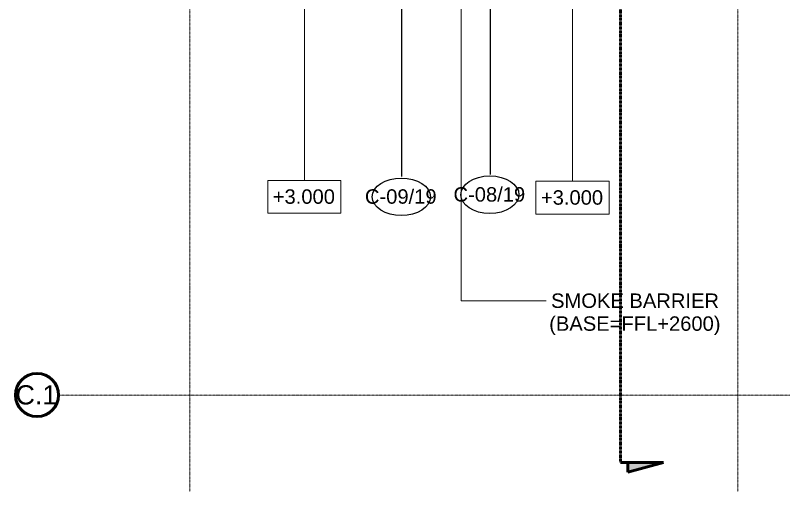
# Model space of a CAD drawing. Header units: millimetres. Extents: x -794334 to -714814, y -17806 to 22403.
# Drawn here: x -793911 to -777933, y -17806 to -7895 of the extents above; entities that cross this region are included whole.
import ezdxf

# ---------------------------------------------------------------- set-up
doc = ezdxf.new("R2010")
doc.units = ezdxf.units.MM
doc.linetypes.add('DPA_Grid _ Level 100', pattern=[10, 5.5, -1.6, 1.3, -1.6])
for name, color, linetype, lineweight in [('A-ANNO-NOTE', 3, 'Continuous', 25), ('G-ANNO-SECL', 3, 'Continuous', 9), ('G-ANNO-TEXT', 3, 'Continuous', 9), ('S-GRID', 251, 'Continuous', 9), ('S-GRID-IDEN', 3, 'Continuous', 50)]:
    doc.layers.add(name, color=color, linetype=linetype, lineweight=lineweight)
doc.styles.add('Arial', font='arial.ttf', dxfattribs={"height": 400})
doc.styles.add('Arial_2', font='arial.ttf', dxfattribs={"height": 300})

# ---------------------------------------------------------------- blocks, each defined once
blk = doc.blocks.new('Section - AEC_Section Tail - Filled-3249564-4252-01 ENLARGED CONCOURSE LEVEL - REFLECTED CEILING PLAN - SHEET 3')
at = {"layer": 'G-ANNO-SECL'}
blk.add_hatch(color=256, dxfattribs=at).paths.add_polyline_path([(0, 1.54), (-2, 1.54), (0, 9)])
at = {"layer": 'G-ANNO-SECL', "lineweight": 50}
for p, q in [((0, 9), (-2, 1.54)), ((0, 9), (0, 0)), ((0, 1.54), (0, 9)), ((-2, 1.54), (0, 1.54))]:
    blk.add_line(p, q, dxfattribs=at)
blk = doc.blocks.new('Ceiling Tags - Ceiling Tags-9510765-4252-01 ENLARGED CONCOURSE LEVEL - REFLECTED CEILING PLAN - SHEET 3')
at = {"layer": 'A-ANNO-NOTE'}
blk.add_ellipse((0, 0), major_axis=(6.05, 0), ratio=0.646436, dxfattribs=at)
blk = doc.blocks.new('Grid - 100 Scale-2291345-4252-01 ENLARGED CONCOURSE LEVEL - REFLECTED CEILING PLAN - SHEET 3')
at = {"layer": 'S-GRID-IDEN'}
blk.add_circle((0, 0), 4.5, dxfattribs=at)
blk = doc.blocks.new('*U804')
at = {"layer": 'S-GRID', "linetype": 'DPA_Grid _ Level 100'}
for p, q in [((-11400, -21385.5), (-11400, 16671.4)), ((0, -21385.5), (0, 16671.4)), ((57942.9, -19375), (-14128.9, -19375))]:
    blk.add_line(p, q, dxfattribs=at)
at = {"layer": 'S-GRID-IDEN', "xscale": 99.99999999999993, "yscale": 99.99999999999993, "zscale": 99.99999999999993, "rotation": 89.9999999999998}
blk.add_blockref('Grid - 100 Scale-2291345-4252-01 ENLARGED CONCOURSE LEVEL - REFLECTED CEILING PLAN - SHEET 3', (-14578.9, -19375), dxfattribs=at)
at = {"layer": 'S-GRID-IDEN', "lineweight": 9, "insert": (-15026.6, -19171.1), "char_height": 400, "width": 1058.227, "attachment_point": 1, "style": 'Arial'}
blk.add_mtext('C.1', dxfattribs=at)

msp = doc.modelspace()

# ---------------------------------------------------------------- linework, layer by layer
at = {"layer": 'A-ANNO-NOTE'}
for p, q in [((-785880, -2007), (-785880, -11249)), ((-784038, -3408), (-784038, -11205))]:
    msp.add_line(p, q, dxfattribs=at)
at = {"layer": 'G-ANNO-SECL', "linetype": 'DPA_Grid _ Level 100', "lineweight": 50}
msp.add_line((-781329, 20593), (-781329, -17200), dxfattribs=at)
at = {"layer": 'G-ANNO-TEXT', "color": 10}
for p, q in [((-787900, -1976), (-787900, -11329)), ((-782323, -3413), (-782323, -11348)), ((-784638, -3686), (-784638, -13833)), ((-784638, -13833), (-783233, -13833)), ((-783233, -13833), (-782870, -13833))]:
    msp.add_line(p, q, dxfattribs=at)
at = {"layer": 'G-ANNO-TEXT', "color": 10, "flags": 128}
for points in [[(-787139, -12012), (-788661, -12012), (-788661, -11329), (-787139, -11329)], [(-781562, -12031), (-783084, -12031), (-783084, -11348), (-781562, -11348)]]:
    msp.add_lwpolyline(points, close=True, dxfattribs=at)

# ---------------------------------------------------------------- block references
msp.add_blockref('*U804', (-778882, 3579))
at = {"layer": 'A-ANNO-NOTE', "xscale": 100, "yscale": 100, "zscale": 100}
for p in [(-785884, -11671), (-784043, -11627)]:
    msp.add_blockref('Ceiling Tags - Ceiling Tags-9510765-4252-01 ENLARGED CONCOURSE LEVEL - REFLECTED CEILING PLAN - SHEET 3', p, dxfattribs=at)
at = {"layer": 'G-ANNO-SECL', "lineweight": 25, "extrusion": (0, 0, -1), "xscale": 99.99999999999993, "yscale": 99.99999999999993, "zscale": 99.99999999999993, "rotation": 90.00000000000053}
msp.add_blockref('Section - AEC_Section Tail - Filled-3249564-4252-01 ENLARGED CONCOURSE LEVEL - REFLECTED CEILING PLAN - SHEET 3', (781329, -17200), dxfattribs=at)

# ---------------------------------------------------------------- texts
at = {"layer": 'A-ANNO-NOTE', "lineweight": 9, "char_height": 300, "width": 1835.86, "attachment_point": 1, "style": 'Arial_2'}
for s, insert in [('C-09/19', (-786641, -11515)), ('C-08/19', (-784799, -11471))]:
    msp.add_mtext(s, dxfattribs=dict(at, insert=insert))
at = {"layer": 'G-ANNO-TEXT', "color": 7, "char_height": 300, "attachment_point": 1, "style": 'Arial_2'}
for s, insert, width in [('+3.000', (-788558, -11516), 1595.36), ('+3.000', (-782981, -11535), 1595.36), ('SMOKE BARRIER', (-782770, -13683), 4289.03), ('(BASE=FFL+2600)', (-782809, -14159), 4377.21)]:
    msp.add_mtext(s, dxfattribs=dict(at, insert=insert, width=width))

doc.saveas('drawing.dxf')
